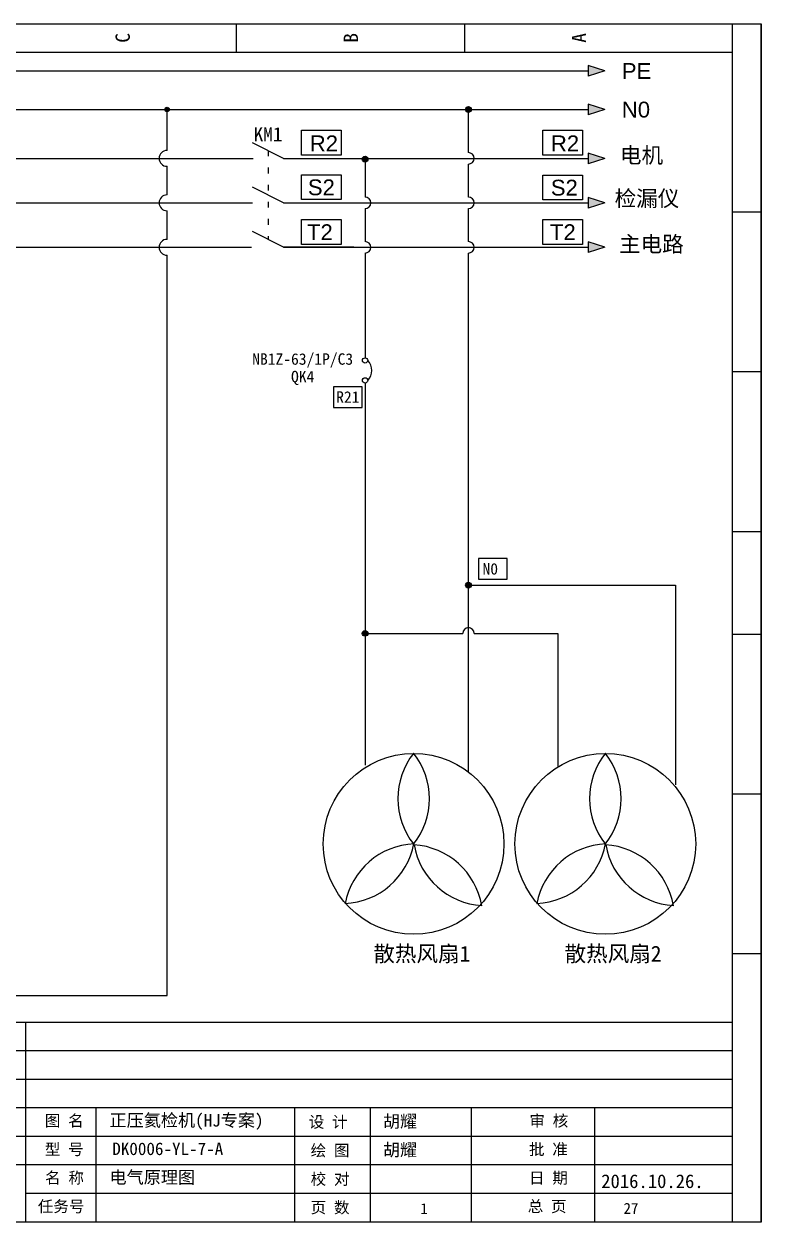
# Model space of a CAD drawing. Header units: millimetres. Extents: x -97 to 5214, y -62 to 3239.
# Drawn here: x 157.1 to 286.4, y 1009.3 to 1219.3 of the extents above; entities that cross this region are included whole.
import ezdxf
from ezdxf.enums import TextEntityAlignment as Align

# ---------------------------------------------------------------- set-up
doc = ezdxf.new("R2010")
doc.units = ezdxf.units.MM
doc.linetypes.add('2', pattern=[15, 1, -2, 1, -2, 1, -2, 1, -2, 1, -2])
doc.layers.add('MISC', color=2, linetype='Continuous')
doc.layers.add('SYMS', color=7, linetype='Continuous')
doc.styles.get("Standard").update_dxf_attribs({"font": 'SimSun.ttf'})
doc.styles.add('工程字', font='SimSun.ttf')
doc.styles.add('样式 0', font='')
doc.styles.add('样式 8', font='arial.ttf')
doc.styles.add('汉字', font='NSimSun.ttf')
doc.styles.get('样式 0').set_extended_font_data('KaiTi_GB2312')

# ---------------------------------------------------------------- blocks, each defined once
blk = doc.blocks.new('WDDOT')
blk.add_hatch(color=256).paths.add_polyline_path([(0.5, 0, 1), (-0.5, 0, 1)])
blk.add_circle((0, 0), 0.5)

msp = doc.modelspace()

# ---------------------------------------------------------------- hatches: boundary and pattern name
h = msp.add_hatch(color=256)
edge = h.paths.add_edge_path()
edge.add_arc((182.229, 1204.335), 0.389, 0, 360)
at = {"lineweight": -2}
h = msp.add_hatch(color=0, dxfattribs=at)
edge = h.paths.add_edge_path()
edge.add_arc((235.063, 1204.335), 0.5, 0, 360)
for points in [[(258.968, 1204.335), (256.049, 1205.27), (256.049, 1203.4)], [(258.968, 1195.769), (256.049, 1196.704), (256.049, 1194.834)], [(258.968, 1187.973), (256.049, 1188.908), (256.049, 1187.038)], [(258.968, 1180.177), (256.049, 1181.112), (256.049, 1179.241)]]:
    msp.add_hatch(color=256).paths.add_polyline_path(points)
h = msp.add_hatch(color=0, dxfattribs=at)
edge = h.paths.add_edge_path()
edge.add_arc((216.949, 1195.642), 0.5, 0, 360)
h = msp.add_hatch(color=0, dxfattribs=at)
edge = h.paths.add_edge_path()
edge.add_arc((235.063, 1120.949), 0.5, 0, 360)
h = msp.add_hatch(color=0, dxfattribs=at)
edge = h.paths.add_edge_path()
edge.add_arc((216.949, 1112.509), 0.5, 0, 360)
at = {"layer": 'MISC'}
msp.add_hatch(color=256, dxfattribs=at).paths.add_polyline_path([(258.968, 1211.099), (256.049, 1212.035), (256.049, 1210.164)])

# ---------------------------------------------------------------- linework, layer by layer
at = {"linetype": 'ByBlock'}
for p, q in [((-10.63, 1219.327), (286.37, 1219.327)), ((286.37, 1219.327), (286.37, 1009.327)), ((286.37, 1009.327), (286.37, 1219.327)), ((281.37, 1044.327), (-5.63, 1044.327)), ((281.37, 1039.327), (-5.63, 1039.327)), ((281.37, 1034.327), (-5.63, 1034.327)), ((281.37, 1029.327), (-5.63, 1029.327)), ((281.37, 1024.327), (-5.63, 1024.327)), ((281.37, 1019.327), (-5.63, 1019.327)), ((281.37, 1014.327), (157.393, 1014.327)), ((286.37, 1009.327), (-10.63, 1009.327))]:
    msp.add_line(p, q, dxfattribs=at)
for p, q in [((54.232, 1204.335), (256.049, 1204.335)), ((258.968, 1204.335), (256.049, 1205.27)), ((256.049, 1205.27), (256.049, 1203.4)), ((258.968, 1204.335), (256.049, 1203.4)), ((202.655, 1195.769), (197.201, 1198.519)), ((71.506, 1195.769), (197.324, 1195.769)), ((202.655, 1195.769), (256.049, 1195.769)), ((258.968, 1195.769), (256.049, 1196.704)), ((256.049, 1196.704), (256.049, 1194.834)), ((258.968, 1195.769), (256.049, 1194.834)), ((202.655, 1187.973), (197.201, 1190.723)), ((258.968, 1187.973), (256.049, 1188.908)), ((256.049, 1188.908), (256.049, 1187.038)), ((71.507, 1187.973), (197.221, 1187.973)), ((202.655, 1187.973), (256.049, 1187.973)), ((258.968, 1187.973), (256.049, 1187.038)), ((202.655, 1180.177), (197.201, 1182.926)), ((258.968, 1180.177), (256.049, 1181.112)), ((256.049, 1181.112), (256.049, 1179.241)), ((71.507, 1180.177), (197.017, 1180.177)), ((202.655, 1180.177), (256.049, 1180.177)), ((258.968, 1180.177), (256.049, 1179.241))]:
    msp.add_line(p, q)
at = {"color": 0}
for p, q in [((182.229, 1197.163), (182.229, 1204.335)), ((182.229, 1189.367), (182.229, 1194.375)), ((182.229, 1181.571), (182.229, 1186.579)), ((214.972, 1180.177), (202.655, 1180.177)), ((82.446, 1049.041), (182.229, 1049.041))]:
    msp.add_line(p, q, dxfattribs=at)
at = {"color": 0, "lineweight": -2}
for p, q in [((235.063, 1196.769), (235.063, 1204.335)), ((216.949, 1195.642), (216.949, 1188.973)), ((235.063, 1188.973), (235.063, 1194.769)), ((216.949, 1186.973), (216.949, 1181.177)), ((235.063, 1181.177), (235.063, 1186.973)), ((216.949, 1179.177), (216.949, 1160.811)), ((235.063, 1088.252), (235.063, 1179.177)), ((216.949, 1156.385), (216.949, 1089.397)), ((235.063, 1120.949), (271.353, 1120.949)), ((271.353, 1120.949), (271.353, 1085.945)), ((216.949, 1112.509), (234.063, 1112.509)), ((236.063, 1112.509), (250.757, 1112.509)), ((250.757, 1112.509), (250.757, 1089.22)), ((157.393, 1044.327), (157.393, 1009.411)), ((169.714, 1029.327), (169.714, 1009.411)), ((204.585, 1029.327), (204.585, 1009.327)), ((217.849, 1029.327), (217.849, 1009.327)), ((235.541, 1029.327), (235.541, 1009.327)), ((257.153, 1029.327), (257.153, 1009.327))]:
    msp.add_line(p, q, dxfattribs=at)
at = {"color": 6, "linetype": '2'}
msp.add_line((199.928, 1197.144), (199.928, 1181.551), dxfattribs=at)
at = {"color": 0, "ltscale": 2}
msp.add_line((182.229, 1049.041), (182.229, 1178.782), dxfattribs=at)
at = {"linetype": 'ByBlock'}
for points in [[(194.37, 1219.327), (194.37, 1214.327)], [(234.37, 1219.327), (234.37, 1214.327)], [(281.37, 1009.327), (281.37, 1219.327)], [(281.37, 1214.327), (-10.63, 1214.327)], [(286.37, 1186.327), (281.37, 1186.327)], [(286.37, 1158.327), (281.37, 1158.327)], [(286.37, 1130.327), (281.37, 1130.327)], [(286.37, 1112.327), (281.37, 1112.327)], [(286.37, 1084.327), (281.37, 1084.327)], [(286.37, 1056.327), (281.37, 1056.327)]]:
    msp.add_lwpolyline(points, dxfattribs=at)
at = {"color": 1, "lineweight": -3}
for points in [[(205.816, 1200.708), (212.756, 1200.708), (212.756, 1196.356), (205.816, 1196.356)], [(248.102, 1200.708), (255.043, 1200.708), (255.043, 1196.356), (248.102, 1196.356)], [(205.816, 1192.904), (212.756, 1192.904), (212.756, 1188.551), (205.816, 1188.551)], [(248.102, 1192.849), (255.043, 1192.849), (255.043, 1188.496), (248.102, 1188.496)], [(205.816, 1185.045), (212.756, 1185.045), (212.756, 1180.692), (205.816, 1180.692)], [(248.102, 1185.045), (255.043, 1185.045), (255.043, 1180.692), (248.102, 1180.692)]]:
    msp.add_lwpolyline(points, close=True, dxfattribs=at)
at = {"color": 1, "ltscale": 2}
for points in [[(216.448, 1155.707), (211.425, 1155.707), (211.425, 1152.103), (216.448, 1152.103)], [(241.857, 1125.609), (236.835, 1125.609), (236.835, 1122.005), (241.857, 1122.005)]]:
    msp.add_lwpolyline(points, close=True, dxfattribs=at)
for centre, radius in [((182.229, 1204.335), 0.389), ((216.949, 1160.348), 0.464), ((216.949, 1156.849), 0.464)]:
    msp.add_circle(centre, radius)
at = {"color": 0, "lineweight": -2}
for centre, radius in [((235.063, 1204.335), 0.5), ((216.949, 1195.642), 0.5), ((235.063, 1120.949), 0.5), ((216.949, 1112.509), 0.5), ((225.451, 1075.609), 15.847), ((259.062, 1075.609), 15.847)]:
    msp.add_circle(centre, radius, dxfattribs=at)
at = {"color": 0, "ltscale": 2}
for centre in [(182.229, 1195.769), (182.229, 1187.973), (182.229, 1180.177)]:
    msp.add_arc(centre, 1.394, 90, 270, dxfattribs=at)
at = {"color": 0, "lineweight": -2}
for centre, radius, start, end in [((235.063, 1195.769), 1, 270, 90), ((216.949, 1187.973), 1, 270, 90), ((235.063, 1187.973), 1, 270, 90), ((216.949, 1180.177), 1, 270, 90), ((235.063, 1180.177), 1, 270, 90), ((235.063, 1112.509), 1, 0, 180), ((235.542, 1083.532), 12.856, 141.53869, 218.46131), ((215.359, 1083.532), 12.856, 321.53869, 38.46131), ((269.154, 1083.532), 12.856, 141.53869, 218.46131), ((248.971, 1083.532), 12.856, 321.53869, 38.46131), ((212.862, 1078.011), 12.856, 272.51684, 349.43946), ((226.097, 1062.773), 12.856, 92.51684, 169.43946), ((224.719, 1062.613), 12.856, 9.58295, 86.50557), ((238.213, 1077.622), 12.856, 189.58295, 266.50557), ((246.473, 1078.011), 12.856, 272.51684, 349.43946), ((259.709, 1062.773), 12.856, 92.51684, 169.43946), ((258.331, 1062.613), 12.856, 9.58295, 86.50557), ((271.824, 1077.622), 12.856, 189.58295, 266.50557)]:
    msp.add_arc(centre, radius, start, end, dxfattribs=at)
msp.add_arc((215.637, 1158.598), 2.493, 315.42387, 44.57613)
at = {"layer": 'MISC'}
for p, q in [((258.968, 1211.099), (256.049, 1212.035)), ((256.049, 1212.035), (256.049, 1210.164)), ((17.732, 1211.099), (256.049, 1211.099)), ((258.968, 1211.099), (256.049, 1210.164))]:
    msp.add_line(p, q, dxfattribs=at)

# ---------------------------------------------------------------- block references
at = {"layer": 'SYMS', "lineweight": -3, "xscale": 0.4949999999998909, "yscale": 0.4949999999998909, "zscale": 0.495}
msp.add_blockref('WDDOT', (182.229, 1204.335), dxfattribs=at)

# ---------------------------------------------------------------- texts
at = {"style": '汉字'}
for s, p in [('NB1Z-63/1P/C3', (206.006, 1160.597)), ('QK4', (206.006, 1157.525))]:
    msp.add_text(s, height=2, dxfattribs=at).set_placement(p, align=Align.MIDDLE_CENTER)
at = {"linetype": 'ByBlock', "char_height": 2.5, "width": 5, "attachment_point": 1, "rotation": 90}
for s, insert in [('{\\fKaiTi_GB2312|b0|i0|c134|p0;C}', (173.199, 1216.034)), ('{\\fKaiTi_GB2312|b0|i0|c134|p0;B}', (213.199, 1216.034)), ('{\\fKaiTi_GB2312|b0|i0|c134|p0;A}', (253.199, 1216.034))]:
    msp.add_mtext(s, dxfattribs=dict(at, insert=insert))
at = {"attachment_point": 1}
for s, insert, char_height, width, style in [('N0', (261.963, 1205.703), 2.772, 4.96666, '样式 8'), ('KM1', (197.41, 1201.23), 2.475, 1.87004, '工程字'), ('R2', (207.243, 1199.789), 2.772, 4.96666, '样式 8'), ('R2', (249.529, 1199.789), 2.772, 4.96666, '样式 8'), ('S2', (206.913, 1192.08), 2.772, 4.96666, '样式 8'), ('S2', (249.512, 1192.025), 2.772, 4.96666, '样式 8'), ('T2', (206.764, 1184.211), 2.772, 4.96666, '样式 8'), ('T2', (249.362, 1184.211), 2.772, 4.96666, '样式 8'), ('正压氦检机(HJ专案)', (172.141, 1028.267), 2.2, 75.3177, '汉字'), ('{\\fKaiTi_GB2312|b0|i0|c134|p49;DK0006-YL-7-A}', (172.619, 1023.267), 2.2, 75.3177, '汉字')]:
    msp.add_mtext(s, dxfattribs=dict(at, insert=insert, char_height=char_height, width=width, style=style))
for s, insert, char_height, width in [('{\\fSimSun|b0|i0|c134|p2;电机}', (261.632, 1197.707), 2.772, 15.27425), ('{\\fSimSun|b0|i0|c134|p2;检漏仪}', (260.697, 1190.134), 2.772, 19.43687), ('{\\fSimSun|b0|i0|c134|p2;主电路}', (261.474, 1182.133), 2.772, 15.27425), ('散热风扇1', (218.392, 1057.754), 2.772, 17.97989), ('散热风扇2', (251.919, 1057.754), 2.772, 17.97989), ('胡耀', (220.07, 1028.081), 2.2, 75.3177), ('胡耀', (220.07, 1023.081), 2.2, 75.3177), ('{\\fKaiTi_GB2312|b0|i0|c134|p49;电气原理图}', (172.136, 1018.274), 2.2, 75.3177), ('{\\fKaiTi_GB2312|b0|i0|c134|p49;2016.10.26.}', (258.346, 1017.684), 2.4, 60.2542), ('{\\fKaiTi_GB2312|b0|i0|c134|p49;1}', (226.634, 1012.629), 1.92, 75.3177), ('{\\fKaiTi_GB2312|b0|i0|c134|p49;27}', (262.259, 1012.682), 1.92, 75.3177)]:
    msp.add_mtext(s, dxfattribs=dict(at, insert=insert, char_height=char_height, width=width))
at = {"char_height": 2, "attachment_point": 1, "style": '汉字'}
for s, insert in [('{\\fKaiTi_GB2312|b0|i0|c134|p0;图 名}', (160.787, 1028.082)), ('{\\fKaiTi_GB2312|b0|i0|c134|p0;设 计}', (207.076, 1027.867)), ('{\\fKaiTi_GB2312|b0|i0|c134|p0;审 核}', (245.755, 1028.076)), ('{\\fKaiTi_GB2312|b0|i0|c134|p0;型 号}', (160.787, 1023.082)), ('{\\fKaiTi_GB2312|b0|i0|c134|p0;绘 图}', (207.404, 1022.867)), ('{\\fKaiTi_GB2312|b0|i0|c134|p0;批 准}', (245.685, 1023.076)), ('{\\fKaiTi_GB2312|b0|i0|c134|p0;名 称}', (160.839, 1018.082)), ('{\\fKaiTi_GB2312|b0|i0|c134|p0;校 对}', (207.404, 1017.867)), ('{\\fKaiTi_GB2312|b0|i0|c134|p0;日 期}', (245.685, 1018.076)), ('{\\fKaiTi_GB2312|b0|i0|c134|p0;任务号}', (159.569, 1013.076)), ('{\\fKaiTi_GB2312|b0|i0|c134|p0;页 数}', (207.404, 1012.867)), ('{\\fKaiTi_GB2312|b0|i0|c134|p0;总 页}', (245.457, 1013.076))]:
    msp.add_mtext(s, dxfattribs=dict(at, insert=insert))
at = {"layer": 'MISC', "insert": (261.963, 1212.468), "char_height": 2.772, "width": 4.96666, "attachment_point": 1, "style": '样式 8'}
msp.add_mtext('PE', dxfattribs=at)
at = {"layer": 'MISC', "color": 0, "char_height": 2, "width": 5.01683, "attachment_point": 1, "style": '样式 0'}
for s, insert in [('R21', (211.882, 1154.938)), ('N0', (237.54, 1124.815))]:
    msp.add_mtext(s, dxfattribs=dict(at, insert=insert))

doc.saveas('drawing.dxf')
